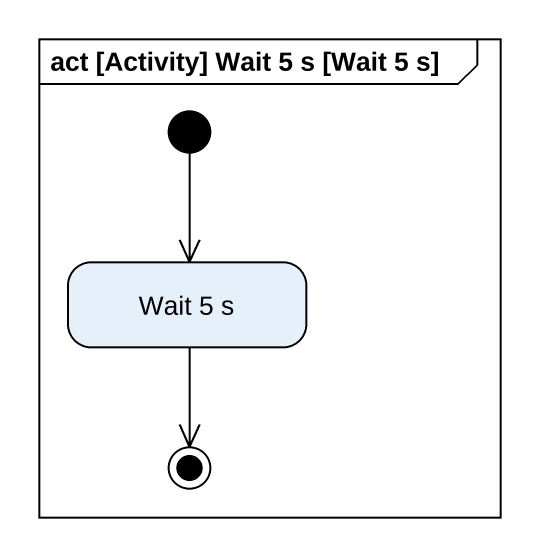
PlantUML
@startuml
mainframe act [Activity] Wait 5 s [Wait 5 s]
hide empty description
state "Wait 5 s" as Wait_5_s
[*] --> Wait_5_s
Wait_5_s --> [*]
@enduml
